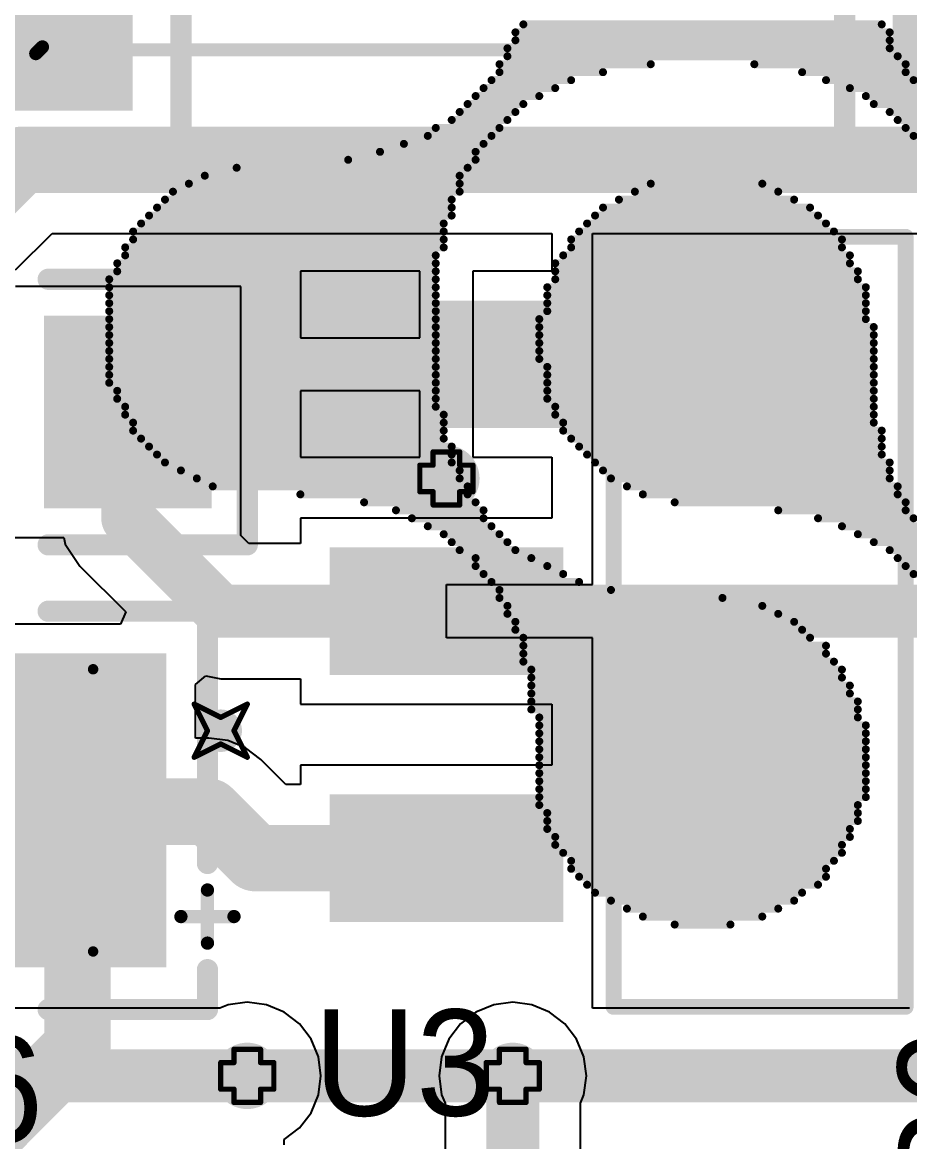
# Model space of a CAD drawing. Header units: millimetres. Extents: x 2.26 to 6.57, y 1.2 to 4.64.
# Drawn here: x 3.3486 to 3.6828, y 2.8034 to 3.2249 of the extents above; entities that cross this region are included whole.
import ezdxf

# ---------------------------------------------------------------- set-up
doc = ezdxf.new("R2010")
doc.units = ezdxf.units.MM
doc.header["$MEASUREMENT"] = 0
for name, color, linetype in [('BottomLayer', 5, 'Continuous'), ('BottomOverlay', 54, 'Continuous'), ('DrillDrawing', 1, 'Continuous'), ('Mechanical13', 56, 'Continuous'), ('MultiLayer', 9, 'Continuous'), ('TopLayer', 1, 'Continuous'), ('TopOverlay', 2, 'Continuous'), ('TopPaste', 8, 'Continuous'), ('TopSolder', 216, 'Continuous'), ('ViaHoleLayer', 16, 'Continuous')]:
    doc.layers.add(name, color=color, linetype=linetype)

# ---------------------------------------------------------------- blocks, each defined once
blk = doc.blocks.new('NUCLEO_______2___B_6')
at = {"layer": 'BottomOverlay', "const_width": 0.003}
for points in [[(0.094, 0.218), (0.073, 0.218)], [(0.106, 0.215), (0.061, 0.215)], [(0.112, 0.212), (0.055, 0.212)], [(0.124, 0.206), (0.046, 0.206)], [(0.118, 0.209), (0.049, 0.209)], [(0.127, 0.203), (0.04, 0.203)], [(0.13, 0.2), (0.037, 0.2)], [(0.133, 0.197), (0.037, 0.197)], [(0.133, 0.194), (0.034, 0.194)], [(0.136, 0.191), (0.031, 0.191)], [(0.139, 0.185), (0.028, 0.185)], [(0.139, 0.188), (0.031, 0.188)], [(0.142, 0.182), (0.028, 0.182)], [(0.142, 0.179), (0.025, 0.179)], [(0.142, 0.176), (0.025, 0.176)], [(0.145, 0.173), (0.025, 0.173)], [(0.145, 0.17), (0.022, 0.17)], [(0.145, 0.167), (0.022, 0.167)], [(0.145, 0.164), (0.022, 0.164)], [(0.145, 0.161), (0.022, 0.161)], [(0.145, 0.158), (0.022, 0.158)], [(0.145, 0.155), (0.022, 0.155)], [(0.145, 0.152), (0.022, 0.152)], [(0.145, 0.149), (0.022, 0.149)], [(0.145, 0.146), (0.022, 0.146)], [(0.145, 0.143), (0.022, 0.143)], [(0.145, 0.14), (0.025, 0.14)], [(0.148, 0.137), (0.025, 0.137)], [(0.148, 0.134), (0.025, 0.134)], [(0.148, 0.131), (0.028, 0.131)], [(0.148, 0.128), (0.028, 0.128)], [(0.148, 0.125), (0.031, 0.125)], [(0.148, 0.122), (0.031, 0.122)], [(0.151, 0.119), (0.034, 0.119)], [(0.151, 0.116), (0.037, 0.116)], [(0.151, 0.113), (0.037, 0.113)], [(0.151, 0.11), (0.043, 0.11)], [(0.154, 0.107), (0.046, 0.107)], [(0.154, 0.104), (0.049, 0.104)], [(0.157, 0.101), (0.055, 0.101)], [(0.157, 0.098), (0.061, 0.098)], [(0.16, 0.095), (0.076, 0.095)], [(0.16, 0.092), (0.118, 0.092)], [(0.163, 0.089), (0.13, 0.089)], [(0.004, 0.086), (-0.02, 0.086)], [(0.007, 0.083), (-0.014, 0.083)], [(0.166, 0.086), (0.136, 0.086)], [(0.169, 0.083), (0.142, 0.083)], [(0.01, 0.08), (-0.011, 0.08)], [(0.169, 0.08), (0.148, 0.08)], [(0.013, 0.077), (-0.008, 0.077)], [(0.175, 0.077), (0.154, 0.077)], [(0.019, 0.074), (-0.005, 0.074)], [(0.025, 0.071), (-0.002, 0.071)], [(0.178, 0.074), (0.157, 0.074)], [(0.181, 0.071), (0.16, 0.071)], [(0.031, 0.068), (0.001, 0.068)], [(0.187, 0.068), (0.163, 0.068)], [(0.04, 0.065), (0.004, 0.065)], [(0.055, 0.062), (0.007, 0.062)], [(0.193, 0.065), (0.166, 0.065)], [(0.199, 0.062), (0.166, 0.062)], [(0.094, 0.059), (0.007, 0.059)], [(0.211, 0.059), (0.169, 0.059)], [(0.106, 0.056), (0.01, 0.056)], [(0.235, 0.056), (0.172, 0.056)], [(0.112, 0.053), (0.01, 0.053)], [(0.118, 0.05), (0.013, 0.05)], [(0.268, 0.053), (0.172, 0.053)], [(0.274, 0.05), (0.175, 0.05)], [(0.121, 0.047), (0.013, 0.047)], [(0.28, 0.047), (0.175, 0.047)], [(0.124, 0.044), (0.013, 0.044)], [(0.127, 0.041), (0.016, 0.041)], [(0.286, 0.044), (0.178, 0.044)], [(0.289, 0.041), (0.178, 0.041)], [(0.13, 0.038), (0.016, 0.038)], [(0.292, 0.038), (0.178, 0.038)], [(0.133, 0.035), (0.016, 0.035)], [(0.295, 0.035), (0.181, 0.035)], [(0.136, 0.032), (0.016, 0.032)], [(0.136, 0.029), (0.019, 0.029)], [(0.298, 0.032), (0.181, 0.032)], [(0.298, 0.029), (0.181, 0.029)], [(0.139, 0.026), (0.019, 0.026)], [(0.301, 0.026), (0.181, 0.026)], [(0.139, 0.023), (0.019, 0.023)], [(0.142, 0.02), (0.019, 0.02)], [(0.301, 0.023), (0.184, 0.023)], [(0.304, 0.02), (0.184, 0.02)], [(0.142, 0.017), (0.019, 0.017)], [(0.304, 0.017), (0.184, 0.017)], [(0.142, 0.014), (0.019, 0.014)], [(0.307, 0.014), (0.184, 0.014)], [(0.142, 0.011), (0.019, 0.011)], [(0.142, 0.008), (0.019, 0.008)], [(0.307, 0.011), (0.184, 0.011)], [(0.307, 0.008), (0.184, 0.008)], [(0.145, 0.005), (0.019, 0.005)], [(0.307, 0.005), (0.184, 0.005)], [(0.145, 0.002), (0.019, 0.002)], [(0.145, -0.001), (0.019, -0.001)], [(0.307, 0.002), (0.184, 0.002)], [(0.307, -0.001), (0.184, -0.001)], [(0.145, -0.004), (0.019, -0.004)], [(0.307, -0.004), (0.184, -0.004)], [(0.145, -0.007), (0.019, -0.007)], [(0.307, -0.007), (0.184, -0.007)], [(0.145, -0.01), (0.022, -0.01)], [(0.142, -0.013), (0.022, -0.013)], [(0.307, -0.01), (0.184, -0.01)], [(0.307, -0.013), (0.184, -0.013)], [(0.142, -0.016), (0.022, -0.016)], [(0.307, -0.016), (0.184, -0.016)], [(0.142, -0.019), (0.022, -0.019)], [(0.142, -0.022), (0.022, -0.022)], [(0.307, -0.019), (0.184, -0.019)], [(0.307, -0.022), (0.184, -0.022)], [(0.139, -0.025), (0.025, -0.025)], [(0.307, -0.025), (0.184, -0.025)], [(0.139, -0.028), (0.025, -0.028)], [(0.139, -0.031), (0.028, -0.031)], [(0.304, -0.028), (0.184, -0.028)], [(0.304, -0.031), (0.184, -0.031)], [(0.136, -0.034), (0.028, -0.034)], [(0.301, -0.034), (0.184, -0.034)], [(0.133, -0.037), (0.031, -0.037)], [(0.301, -0.037), (0.181, -0.037)], [(0.133, -0.04), (0.031, -0.04)], [(0.13, -0.043), (0.034, -0.043)], [(0.298, -0.04), (0.181, -0.04)], [(0.298, -0.043), (0.181, -0.043)], [(0.127, -0.046), (0.037, -0.046)], [(0.295, -0.046), (0.181, -0.046)], [(0.124, -0.049), (0.04, -0.049)], [(0.121, -0.052), (0.043, -0.052)], [(0.292, -0.049), (0.178, -0.049)], [(0.289, -0.052), (0.178, -0.052)], [(0.115, -0.055), (0.049, -0.055)], [(0.286, -0.055), (0.178, -0.055)], [(0.109, -0.058), (0.055, -0.058)], [(0.283, -0.058), (0.175, -0.058)], [(0.103, -0.061), (0.061, -0.061)], [(0.277, -0.061), (0.175, -0.061)], [(0.271, -0.064), (0.175, -0.064)], [(0.259, -0.067), (0.172, -0.067)], [(0.217, -0.07), (0.169, -0.07)], [(0.205, -0.073), (0.169, -0.073)], [(0.196, -0.076), (0.166, -0.076)], [(0.004, -0.079), (-0.02, -0.079)], [(0.187, -0.079), (0.163, -0.079)], [(0.007, -0.082), (-0.014, -0.082)], [(0.01, -0.085), (-0.011, -0.085)], [(0.178, -0.085), (0.157, -0.085)], [(0.184, -0.082), (0.16, -0.082)], [(0.013, -0.088), (-0.008, -0.088)], [(0.175, -0.088), (0.154, -0.088)], [(0.019, -0.091), (-0.005, -0.091)], [(0.022, -0.094), (-0.002, -0.094)], [(0.169, -0.094), (0.145, -0.094)], [(0.172, -0.091), (0.151, -0.091)], [(0.028, -0.097), (0.001, -0.097)], [(0.166, -0.097), (0.139, -0.097)], [(0.037, -0.1), (0.004, -0.1)], [(0.163, -0.1), (0.133, -0.1)], [(0.046, -0.103), (0.007, -0.103)], [(0.064, -0.106), (0.007, -0.106)], [(0.16, -0.106), (0.103, -0.106)], [(0.16, -0.103), (0.121, -0.103)], [(0.157, -0.109), (0.01, -0.109)], [(0.157, -0.112), (0.013, -0.112)], [(0.154, -0.115), (0.013, -0.115)], [(0.154, -0.118), (0.013, -0.118)], [(0.151, -0.121), (0.016, -0.121)]]:
    blk.add_lwpolyline(points, dxfattribs=at)
at = {"layer": 'BottomOverlay', "const_width": 0.0015}
for points in [[(0.07225, 0.218, 1), (0.07375, 0.218, 1)], [(0.09325, 0.218, 1), (0.09475, 0.218, 1)], [(0.06025, 0.215, 1), (0.06175, 0.215, 1)], [(0.10525, 0.215, 1), (0.10675, 0.215, 1)], [(0.05425, 0.212, 1), (0.05575, 0.212, 1)], [(0.11125, 0.212, 1), (0.11275, 0.212, 1)], [(0.04525, 0.206, 1), (0.04675, 0.206, 1)], [(0.04825, 0.209, 1), (0.04975, 0.209, 1)], [(0.11725, 0.209, 1), (0.11875, 0.209, 1)], [(0.12325, 0.206, 1), (0.12475, 0.206, 1)], [(0.03925, 0.203, 1), (0.04075, 0.203, 1)], [(0.12625, 0.203, 1), (0.12775, 0.203, 1)], [(0.03625, 0.2, 1), (0.03775, 0.2, 1)], [(0.03625, 0.197, 1), (0.03775, 0.197, 1)], [(0.12925, 0.2, 1), (0.13075, 0.2, 1)], [(0.13225, 0.197, 1), (0.13375, 0.197, 1)], [(0.03325, 0.194, 1), (0.03475, 0.194, 1)], [(0.13225, 0.194, 1), (0.13375, 0.194, 1)], [(0.03025, 0.191, 1), (0.03175, 0.191, 1)], [(0.13525, 0.191, 1), (0.13675, 0.191, 1)], [(0.02725, 0.185, 1), (0.02875, 0.185, 1)], [(0.03025, 0.188, 1), (0.03175, 0.188, 1)], [(0.13825, 0.188, 1), (0.13975, 0.188, 1)], [(0.13825, 0.185, 1), (0.13975, 0.185, 1)], [(0.02725, 0.182, 1), (0.02875, 0.182, 1)], [(0.14125, 0.182, 1), (0.14275, 0.182, 1)], [(0.02425, 0.179, 1), (0.02575, 0.179, 1)], [(0.02425, 0.176, 1), (0.02575, 0.176, 1)], [(0.14125, 0.179, 1), (0.14275, 0.179, 1)], [(0.14125, 0.176, 1), (0.14275, 0.176, 1)], [(0.02425, 0.173, 1), (0.02575, 0.173, 1)], [(0.14425, 0.173, 1), (0.14575, 0.173, 1)], [(0.02125, 0.17, 1), (0.02275, 0.17, 1)], [(0.14425, 0.17, 1), (0.14575, 0.17, 1)], [(0.02125, 0.167, 1), (0.02275, 0.167, 1)], [(0.02125, 0.164, 1), (0.02275, 0.164, 1)], [(0.14425, 0.167, 1), (0.14575, 0.167, 1)], [(0.14425, 0.164, 1), (0.14575, 0.164, 1)], [(0.02125, 0.161, 1), (0.02275, 0.161, 1)], [(0.14425, 0.161, 1), (0.14575, 0.161, 1)], [(0.02125, 0.158, 1), (0.02275, 0.158, 1)], [(0.02125, 0.155, 1), (0.02275, 0.155, 1)], [(0.14425, 0.158, 1), (0.14575, 0.158, 1)], [(0.14425, 0.155, 1), (0.14575, 0.155, 1)], [(0.02125, 0.152, 1), (0.02275, 0.152, 1)], [(0.14425, 0.152, 1), (0.14575, 0.152, 1)], [(0.02125, 0.149, 1), (0.02275, 0.149, 1)], [(0.14425, 0.149, 1), (0.14575, 0.149, 1)], [(0.02125, 0.146, 1), (0.02275, 0.146, 1)], [(0.02125, 0.143, 1), (0.02275, 0.143, 1)], [(0.14425, 0.146, 1), (0.14575, 0.146, 1)], [(0.14425, 0.143, 1), (0.14575, 0.143, 1)], [(0.02425, 0.14, 1), (0.02575, 0.14, 1)], [(0.14425, 0.14, 1), (0.14575, 0.14, 1)], [(0.02425, 0.137, 1), (0.02575, 0.137, 1)], [(0.02425, 0.134, 1), (0.02575, 0.134, 1)], [(0.14725, 0.137, 1), (0.14875, 0.137, 1)], [(0.14725, 0.134, 1), (0.14875, 0.134, 1)], [(0.02725, 0.131, 1), (0.02875, 0.131, 1)], [(0.14725, 0.131, 1), (0.14875, 0.131, 1)], [(0.02725, 0.128, 1), (0.02875, 0.128, 1)], [(0.03025, 0.125, 1), (0.03175, 0.125, 1)], [(0.14725, 0.128, 1), (0.14875, 0.128, 1)], [(0.14725, 0.125, 1), (0.14875, 0.125, 1)], [(0.03025, 0.122, 1), (0.03175, 0.122, 1)], [(0.14725, 0.122, 1), (0.14875, 0.122, 1)], [(0.03325, 0.119, 1), (0.03475, 0.119, 1)], [(0.15025, 0.119, 1), (0.15175, 0.119, 1)], [(0.03625, 0.116, 1), (0.03775, 0.116, 1)], [(0.03625, 0.113, 1), (0.03775, 0.113, 1)], [(0.15025, 0.116, 1), (0.15175, 0.116, 1)], [(0.15025, 0.113, 1), (0.15175, 0.113, 1)], [(0.04225, 0.11, 1), (0.04375, 0.11, 1)], [(0.15025, 0.11, 1), (0.15175, 0.11, 1)], [(0.04525, 0.107, 1), (0.04675, 0.107, 1)], [(0.04825, 0.104, 1), (0.04975, 0.104, 1)], [(0.15325, 0.107, 1), (0.15475, 0.107, 1)], [(0.15325, 0.104, 1), (0.15475, 0.104, 1)], [(0.05425, 0.101, 1), (0.05575, 0.101, 1)], [(0.15625, 0.101, 1), (0.15775, 0.101, 1)], [(0.06025, 0.098, 1), (0.06175, 0.098, 1)], [(0.15625, 0.098, 1), (0.15775, 0.098, 1)], [(0.07525, 0.095, 1), (0.07675, 0.095, 1)], [(0.11725, 0.092, 1), (0.11875, 0.092, 1)], [(0.15925, 0.095, 1), (0.16075, 0.095, 1)], [(0.15925, 0.092, 1), (0.16075, 0.092, 1)], [(0.12925, 0.089, 1), (0.13075, 0.089, 1)], [(0.16225, 0.089, 1), (0.16375, 0.089, 1)], [(0.00325, 0.086, 1), (0.00475, 0.086, 1)], [(0.00625, 0.083, 1), (0.00775, 0.083, 1)], [(0.13525, 0.086, 1), (0.13675, 0.086, 1)], [(0.14125, 0.083, 1), (0.14275, 0.083, 1)], [(0.16525, 0.086, 1), (0.16675, 0.086, 1)], [(0.16825, 0.083, 1), (0.16975, 0.083, 1)], [(0.00925, 0.08, 1), (0.01075, 0.08, 1)], [(0.14725, 0.08, 1), (0.14875, 0.08, 1)], [(0.16825, 0.08, 1), (0.16975, 0.08, 1)], [(0.01225, 0.077, 1), (0.01375, 0.077, 1)], [(0.15325, 0.077, 1), (0.15475, 0.077, 1)], [(0.17425, 0.077, 1), (0.17575, 0.077, 1)], [(0.01825, 0.074, 1), (0.01975, 0.074, 1)], [(0.02425, 0.071, 1), (0.02575, 0.071, 1)], [(0.15625, 0.074, 1), (0.15775, 0.074, 1)], [(0.15925, 0.071, 1), (0.16075, 0.071, 1)], [(0.17725, 0.074, 1), (0.17875, 0.074, 1)], [(0.18025, 0.071, 1), (0.18175, 0.071, 1)], [(0.03025, 0.068, 1), (0.03175, 0.068, 1)], [(0.16225, 0.068, 1), (0.16375, 0.068, 1)], [(0.18625, 0.068, 1), (0.18775, 0.068, 1)], [(0.00325, 0.065, 1), (0.00475, 0.065, 1)], [(0.00625, 0.062, 1), (0.00775, 0.062, 1)], [(0.03925, 0.065, 1), (0.04075, 0.065, 1)], [(0.05425, 0.062, 1), (0.05575, 0.062, 1)], [(0.16525, 0.065, 1), (0.16675, 0.065, 1)], [(0.16525, 0.062, 1), (0.16675, 0.062, 1)], [(0.19225, 0.065, 1), (0.19375, 0.065, 1)], [(0.19825, 0.062, 1), (0.19975, 0.062, 1)], [(0.00625, 0.059, 1), (0.00775, 0.059, 1)], [(0.09325, 0.059, 1), (0.09475, 0.059, 1)], [(0.16825, 0.059, 1), (0.16975, 0.059, 1)], [(0.21025, 0.059, 1), (0.21175, 0.059, 1)], [(0.00925, 0.056, 1), (0.01075, 0.056, 1)], [(0.10525, 0.056, 1), (0.10675, 0.056, 1)], [(0.17125, 0.056, 1), (0.17275, 0.056, 1)], [(0.23425, 0.056, 1), (0.23575, 0.056, 1)], [(0.00925, 0.053, 1), (0.01075, 0.053, 1)], [(0.01225, 0.05, 1), (0.01375, 0.05, 1)], [(0.11125, 0.053, 1), (0.11275, 0.053, 1)], [(0.11725, 0.05, 1), (0.11875, 0.05, 1)], [(0.17125, 0.053, 1), (0.17275, 0.053, 1)], [(0.17425, 0.05, 1), (0.17575, 0.05, 1)], [(0.26725, 0.053, 1), (0.26875, 0.053, 1)], [(0.27325, 0.05, 1), (0.27475, 0.05, 1)], [(0.01225, 0.047, 1), (0.01375, 0.047, 1)], [(0.12025, 0.047, 1), (0.12175, 0.047, 1)], [(0.17425, 0.047, 1), (0.17575, 0.047, 1)], [(0.27925, 0.047, 1), (0.28075, 0.047, 1)], [(0.01225, 0.044, 1), (0.01375, 0.044, 1)], [(0.01525, 0.041, 1), (0.01675, 0.041, 1)], [(0.12325, 0.044, 1), (0.12475, 0.044, 1)], [(0.12625, 0.041, 1), (0.12775, 0.041, 1)], [(0.17725, 0.044, 1), (0.17875, 0.044, 1)], [(0.17725, 0.041, 1), (0.17875, 0.041, 1)], [(0.28525, 0.044, 1), (0.28675, 0.044, 1)], [(0.28825, 0.041, 1), (0.28975, 0.041, 1)], [(0.01525, 0.038, 1), (0.01675, 0.038, 1)], [(0.12925, 0.038, 1), (0.13075, 0.038, 1)], [(0.17725, 0.038, 1), (0.17875, 0.038, 1)], [(0.29125, 0.038, 1), (0.29275, 0.038, 1)], [(0.01525, 0.035, 1), (0.01675, 0.035, 1)], [(0.13225, 0.035, 1), (0.13375, 0.035, 1)], [(0.18025, 0.035, 1), (0.18175, 0.035, 1)], [(0.29425, 0.035, 1), (0.29575, 0.035, 1)], [(0.01525, 0.032, 1), (0.01675, 0.032, 1)], [(0.01825, 0.029, 1), (0.01975, 0.029, 1)], [(0.13525, 0.032, 1), (0.13675, 0.032, 1)], [(0.13525, 0.029, 1), (0.13675, 0.029, 1)], [(0.18025, 0.032, 1), (0.18175, 0.032, 1)], [(0.18025, 0.029, 1), (0.18175, 0.029, 1)], [(0.29725, 0.032, 1), (0.29875, 0.032, 1)], [(0.29725, 0.029, 1), (0.29875, 0.029, 1)], [(0.01825, 0.026, 1), (0.01975, 0.026, 1)], [(0.13825, 0.026, 1), (0.13975, 0.026, 1)], [(0.18025, 0.026, 1), (0.18175, 0.026, 1)], [(0.30025, 0.026, 1), (0.30175, 0.026, 1)], [(0.01825, 0.023, 1), (0.01975, 0.023, 1)], [(0.01825, 0.02, 1), (0.01975, 0.02, 1)], [(0.13825, 0.023, 1), (0.13975, 0.023, 1)], [(0.14125, 0.02, 1), (0.14275, 0.02, 1)], [(0.18325, 0.023, 1), (0.18475, 0.023, 1)], [(0.18325, 0.02, 1), (0.18475, 0.02, 1)], [(0.30025, 0.023, 1), (0.30175, 0.023, 1)], [(0.30325, 0.02, 1), (0.30475, 0.02, 1)], [(0.01825, 0.017, 1), (0.01975, 0.017, 1)], [(0.14125, 0.017, 1), (0.14275, 0.017, 1)], [(0.18325, 0.017, 1), (0.18475, 0.017, 1)], [(0.30325, 0.017, 1), (0.30475, 0.017, 1)], [(0.01825, 0.014, 1), (0.01975, 0.014, 1)], [(0.14125, 0.014, 1), (0.14275, 0.014, 1)], [(0.18325, 0.014, 1), (0.18475, 0.014, 1)], [(0.30625, 0.014, 1), (0.30775, 0.014, 1)], [(0.01825, 0.011, 1), (0.01975, 0.011, 1)], [(0.01825, 0.008, 1), (0.01975, 0.008, 1)], [(0.14125, 0.011, 1), (0.14275, 0.011, 1)], [(0.14125, 0.008, 1), (0.14275, 0.008, 1)], [(0.18325, 0.011, 1), (0.18475, 0.011, 1)], [(0.18325, 0.008, 1), (0.18475, 0.008, 1)], [(0.30625, 0.011, 1), (0.30775, 0.011, 1)], [(0.30625, 0.008, 1), (0.30775, 0.008, 1)], [(0.01825, 0.005, 1), (0.01975, 0.005, 1)], [(0.14425, 0.005, 1), (0.14575, 0.005, 1)], [(0.18325, 0.005, 1), (0.18475, 0.005, 1)], [(0.30625, 0.005, 1), (0.30775, 0.005, 1)], [(0.01825, 0.002, 1), (0.01975, 0.002, 1)], [(0.01825, -0.001, 1), (0.01975, -0.001, 1)], [(0.14425, 0.002, 1), (0.14575, 0.002, 1)], [(0.14425, -0.001, 1), (0.14575, -0.001, 1)], [(0.18325, 0.002, 1), (0.18475, 0.002, 1)], [(0.18325, -0.001, 1), (0.18475, -0.001, 1)], [(0.30625, 0.002, 1), (0.30775, 0.002, 1)], [(0.30625, -0.001, 1), (0.30775, -0.001, 1)], [(0.01825, -0.004, 1), (0.01975, -0.004, 1)], [(0.14425, -0.004, 1), (0.14575, -0.004, 1)], [(0.18325, -0.004, 1), (0.18475, -0.004, 1)], [(0.30625, -0.004, 1), (0.30775, -0.004, 1)], [(0.01825, -0.007, 1), (0.01975, -0.007, 1)], [(0.14425, -0.007, 1), (0.14575, -0.007, 1)], [(0.18325, -0.007, 1), (0.18475, -0.007, 1)], [(0.30625, -0.007, 1), (0.30775, -0.007, 1)], [(0.02125, -0.01, 1), (0.02275, -0.01, 1)], [(0.02125, -0.013, 1), (0.02275, -0.013, 1)], [(0.14125, -0.013, 1), (0.14275, -0.013, 1)], [(0.14425, -0.01, 1), (0.14575, -0.01, 1)], [(0.18325, -0.01, 1), (0.18475, -0.01, 1)], [(0.18325, -0.013, 1), (0.18475, -0.013, 1)], [(0.30625, -0.01, 1), (0.30775, -0.01, 1)], [(0.30625, -0.013, 1), (0.30775, -0.013, 1)], [(0.02125, -0.016, 1), (0.02275, -0.016, 1)], [(0.14125, -0.016, 1), (0.14275, -0.016, 1)], [(0.18325, -0.016, 1), (0.18475, -0.016, 1)], [(0.30625, -0.016, 1), (0.30775, -0.016, 1)], [(0.02125, -0.019, 1), (0.02275, -0.019, 1)], [(0.02125, -0.022, 1), (0.02275, -0.022, 1)], [(0.14125, -0.019, 1), (0.14275, -0.019, 1)], [(0.14125, -0.022, 1), (0.14275, -0.022, 1)], [(0.18325, -0.019, 1), (0.18475, -0.019, 1)], [(0.18325, -0.022, 1), (0.18475, -0.022, 1)], [(0.30625, -0.019, 1), (0.30775, -0.019, 1)], [(0.30625, -0.022, 1), (0.30775, -0.022, 1)], [(0.02425, -0.025, 1), (0.02575, -0.025, 1)], [(0.13825, -0.025, 1), (0.13975, -0.025, 1)], [(0.18325, -0.025, 1), (0.18475, -0.025, 1)], [(0.30625, -0.025, 1), (0.30775, -0.025, 1)], [(0.02425, -0.028, 1), (0.02575, -0.028, 1)], [(0.02725, -0.031, 1), (0.02875, -0.031, 1)], [(0.13825, -0.028, 1), (0.13975, -0.028, 1)], [(0.13825, -0.031, 1), (0.13975, -0.031, 1)], [(0.18325, -0.028, 1), (0.18475, -0.028, 1)], [(0.18325, -0.031, 1), (0.18475, -0.031, 1)], [(0.30325, -0.028, 1), (0.30475, -0.028, 1)], [(0.30325, -0.031, 1), (0.30475, -0.031, 1)], [(0.02725, -0.034, 1), (0.02875, -0.034, 1)], [(0.13525, -0.034, 1), (0.13675, -0.034, 1)], [(0.18325, -0.034, 1), (0.18475, -0.034, 1)], [(0.30025, -0.034, 1), (0.30175, -0.034, 1)], [(0.03025, -0.037, 1), (0.03175, -0.037, 1)], [(0.13225, -0.037, 1), (0.13375, -0.037, 1)], [(0.18025, -0.037, 1), (0.18175, -0.037, 1)], [(0.30025, -0.037, 1), (0.30175, -0.037, 1)], [(0.03025, -0.04, 1), (0.03175, -0.04, 1)], [(0.03325, -0.043, 1), (0.03475, -0.043, 1)], [(0.12925, -0.043, 1), (0.13075, -0.043, 1)], [(0.13225, -0.04, 1), (0.13375, -0.04, 1)], [(0.18025, -0.04, 1), (0.18175, -0.04, 1)], [(0.18025, -0.043, 1), (0.18175, -0.043, 1)], [(0.29725, -0.04, 1), (0.29875, -0.04, 1)], [(0.29725, -0.043, 1), (0.29875, -0.043, 1)], [(0.03625, -0.046, 1), (0.03775, -0.046, 1)], [(0.12625, -0.046, 1), (0.12775, -0.046, 1)], [(0.18025, -0.046, 1), (0.18175, -0.046, 1)], [(0.29425, -0.046, 1), (0.29575, -0.046, 1)], [(0.03925, -0.049, 1), (0.04075, -0.049, 1)], [(0.04225, -0.052, 1), (0.04375, -0.052, 1)], [(0.12025, -0.052, 1), (0.12175, -0.052, 1)], [(0.12325, -0.049, 1), (0.12475, -0.049, 1)], [(0.17725, -0.049, 1), (0.17875, -0.049, 1)], [(0.17725, -0.052, 1), (0.17875, -0.052, 1)], [(0.28825, -0.052, 1), (0.28975, -0.052, 1)], [(0.29125, -0.049, 1), (0.29275, -0.049, 1)], [(0.04825, -0.055, 1), (0.04975, -0.055, 1)], [(0.11425, -0.055, 1), (0.11575, -0.055, 1)], [(0.17725, -0.055, 1), (0.17875, -0.055, 1)], [(0.28525, -0.055, 1), (0.28675, -0.055, 1)], [(0.05425, -0.058, 1), (0.05575, -0.058, 1)], [(0.10825, -0.058, 1), (0.10975, -0.058, 1)], [(0.17425, -0.058, 1), (0.17575, -0.058, 1)], [(0.28225, -0.058, 1), (0.28375, -0.058, 1)], [(0.06025, -0.061, 1), (0.06175, -0.061, 1)], [(0.10225, -0.061, 1), (0.10375, -0.061, 1)], [(0.17425, -0.061, 1), (0.17575, -0.061, 1)], [(0.17425, -0.064, 1), (0.17575, -0.064, 1)], [(0.27025, -0.064, 1), (0.27175, -0.064, 1)], [(0.27625, -0.061, 1), (0.27775, -0.061, 1)], [(0.17125, -0.067, 1), (0.17275, -0.067, 1)], [(0.25825, -0.067, 1), (0.25975, -0.067, 1)], [(0.16825, -0.07, 1), (0.16975, -0.07, 1)], [(0.16825, -0.073, 1), (0.16975, -0.073, 1)], [(0.20425, -0.073, 1), (0.20575, -0.073, 1)], [(0.21625, -0.07, 1), (0.21775, -0.07, 1)], [(0.16525, -0.076, 1), (0.16675, -0.076, 1)], [(0.19525, -0.076, 1), (0.19675, -0.076, 1)], [(0.00325, -0.079, 1), (0.00475, -0.079, 1)], [(0.16225, -0.079, 1), (0.16375, -0.079, 1)], [(0.18625, -0.079, 1), (0.18775, -0.079, 1)], [(0.00625, -0.082, 1), (0.00775, -0.082, 1)], [(0.00925, -0.085, 1), (0.01075, -0.085, 1)], [(0.15625, -0.085, 1), (0.15775, -0.085, 1)], [(0.15925, -0.082, 1), (0.16075, -0.082, 1)], [(0.17725, -0.085, 1), (0.17875, -0.085, 1)], [(0.18325, -0.082, 1), (0.18475, -0.082, 1)], [(0.01225, -0.088, 1), (0.01375, -0.088, 1)], [(0.15325, -0.088, 1), (0.15475, -0.088, 1)], [(0.17425, -0.088, 1), (0.17575, -0.088, 1)], [(0.01825, -0.091, 1), (0.01975, -0.091, 1)], [(0.02125, -0.094, 1), (0.02275, -0.094, 1)], [(0.14425, -0.094, 1), (0.14575, -0.094, 1)], [(0.15025, -0.091, 1), (0.15175, -0.091, 1)], [(0.16825, -0.094, 1), (0.16975, -0.094, 1)], [(0.17125, -0.091, 1), (0.17275, -0.091, 1)], [(0.02725, -0.097, 1), (0.02875, -0.097, 1)], [(0.13825, -0.097, 1), (0.13975, -0.097, 1)], [(0.16525, -0.097, 1), (0.16675, -0.097, 1)], [(0.00325, -0.1, 1), (0.00475, -0.1, 1)], [(0.03625, -0.1, 1), (0.03775, -0.1, 1)], [(0.13225, -0.1, 1), (0.13375, -0.1, 1)], [(0.16225, -0.1, 1), (0.16375, -0.1, 1)], [(0.00625, -0.103, 1), (0.00775, -0.103, 1)], [(0.00625, -0.106, 1), (0.00775, -0.106, 1)], [(0.04525, -0.103, 1), (0.04675, -0.103, 1)], [(0.06325, -0.106, 1), (0.06475, -0.106, 1)], [(0.10225, -0.106, 1), (0.10375, -0.106, 1)], [(0.12025, -0.103, 1), (0.12175, -0.103, 1)], [(0.15925, -0.103, 1), (0.16075, -0.103, 1)], [(0.15925, -0.106, 1), (0.16075, -0.106, 1)], [(0.00925, -0.109, 1), (0.01075, -0.109, 1)], [(0.15625, -0.109, 1), (0.15775, -0.109, 1)], [(0.01225, -0.112, 1), (0.01375, -0.112, 1)], [(0.01225, -0.115, 1), (0.01375, -0.115, 1)], [(0.15325, -0.115, 1), (0.15475, -0.115, 1)], [(0.15625, -0.112, 1), (0.15775, -0.112, 1)], [(0.01225, -0.118, 1), (0.01375, -0.118, 1)], [(0.15325, -0.118, 1), (0.15475, -0.118, 1)], [(0.01525, -0.121, 1), (0.01675, -0.121, 1)], [(0.15025, -0.121, 1), (0.15175, -0.121, 1)]]:
    blk.add_lwpolyline(points, format="xyb", close=True, dxfattribs=at)
blk = doc.blocks.new('TAN_B_83')
at = {"layer": 'Mechanical13', "const_width": 0.00394}
for points in [[(-0.05315, 0.06693), (0.05315, 0.06693)], [(-0.05315, -0.06693), (0.05315, -0.06693)]]:
    blk.add_lwpolyline(points, dxfattribs=at)
at = {"layer": 'Mechanical13', "const_width": 0.00197}
for points in [[(-0.05413, 0.06693, 1), (-0.05217, 0.06693, 1)], [(0.05217, 0.06693, 1), (0.05413, 0.06693, 1)], [(-0.05413, -0.06693, 1), (-0.05217, -0.06693, 1)], [(0.05217, -0.06693, 1), (0.05413, -0.06693, 1)]]:
    blk.add_lwpolyline(points, format="xyb", close=True, dxfattribs=at)
at = {"layer": 'TopLayer'}
for points in [[(0.05512, 0.09055), (-0.05512, 0.09055), (0.05512, 0.0315), (-0.05512, 0.0315)], [(0.05512, -0.0315), (-0.05512, -0.0315), (0.05512, -0.09055), (-0.05512, -0.09055)]]:
    blk.add_solid(points, dxfattribs=at)
at = {"layer": 'TopOverlay'}
for points, const_width in [([(-0.075, 0.11), (0.075, 0.11)], 0.008), ([(-0.075, 0.11), (-0.075, 0.05)], 0.008), ([(0.075, 0.11), (0.075, 0.05)], 0.008), ([(-0.075, -0.05), (-0.075, -0.11)], 0.008), ([(0.075, -0.05), (0.075, -0.11)], 0.008), ([(-0.04, -0.1), (-0.04, -0.12)], 0.005), ([(-0.075, -0.11), (-0.06, -0.11)], 0.008), ([(-0.05, -0.11), (-0.03, -0.11)], 0.005), ([(-0.02, -0.11), (0.075, -0.11)], 0.008)]:
    blk.add_lwpolyline(points, dxfattribs=dict(at, const_width=const_width))
for points, const_width in [([(-0.077, 0.11, 1), (-0.073, 0.11, 1)], 0.004), ([(-0.077, 0.11, 1), (-0.073, 0.11, 1)], 0.004), ([(0.073, 0.11, 1), (0.077, 0.11, 1)], 0.004), ([(0.073, 0.11, 1), (0.077, 0.11, 1)], 0.004), ([(-0.077, 0.05, 1), (-0.073, 0.05, 1)], 0.004), ([(0.073, 0.05, 1), (0.077, 0.05, 1)], 0.004), ([(-0.077, -0.05, 1), (-0.073, -0.05, 1)], 0.004), ([(0.073, -0.05, 1), (0.077, -0.05, 1)], 0.004), ([(-0.04125, -0.1, 1), (-0.03875, -0.1, 1)], 0.0025), ([(-0.077, -0.11, 1), (-0.073, -0.11, 1)], 0.004), ([(-0.077, -0.11, 1), (-0.073, -0.11, 1)], 0.004), ([(-0.062, -0.11, 1), (-0.058, -0.11, 1)], 0.004), ([(-0.05125, -0.11, 1), (-0.04875, -0.11, 1)], 0.0025), ([(-0.03125, -0.11, 1), (-0.02875, -0.11, 1)], 0.0025), ([(-0.022, -0.11, 1), (-0.018, -0.11, 1)], 0.004), ([(0.073, -0.11, 1), (0.077, -0.11, 1)], 0.004), ([(0.073, -0.11, 1), (0.077, -0.11, 1)], 0.004), ([(-0.04125, -0.12, 1), (-0.03875, -0.12, 1)], 0.0025)]:
    blk.add_lwpolyline(points, format="xyb", close=True, dxfattribs=dict(at, const_width=const_width))
at = {"layer": 'TopPaste'}
for points in [[(0.05512, 0.09055), (-0.05512, 0.09055), (0.05512, 0.0315), (-0.05512, 0.0315)], [(0.05512, -0.0315), (-0.05512, -0.0315), (0.05512, -0.09055), (-0.05512, -0.09055)]]:
    blk.add_solid(points, dxfattribs=at)
at = {"layer": 'TopSolder'}
for points in [[(0.05912, 0.09455), (-0.05912, 0.09455), (0.05912, 0.0275), (-0.05912, 0.0275)], [(0.05912, -0.0275), (-0.05912, -0.0275), (0.05912, -0.09455), (-0.05912, -0.09455)]]:
    blk.add_solid(points, dxfattribs=at)
blk = doc.blocks.new('PB10_117')
at = {"layer": 'TopLayer'}
for points in [[(-0.14717, 0.0675), (-0.14717, 0.1075), (-0.20717, 0.0675), (-0.20717, 0.1075)], [(0.20717, 0.0675), (0.20717, 0.1075), (0.14717, 0.0675), (0.14717, 0.1075)]]:
    blk.add_solid(points, dxfattribs=at)
at = {"layer": 'TopOverlay', "const_width": 0.008}
for points in [[(0.125, 0.125), (-0.125, 0.125)], [(-0.125, 0.125), (-0.125, -0.125)], [(0.125, 0.125), (0.125, -0.125)]]:
    blk.add_lwpolyline(points, dxfattribs=at)
at = {"layer": 'TopOverlay', "const_width": 0.004}
for points in [[(-0.127, 0.125, 1), (-0.123, 0.125, 1)], [(-0.127, 0.125, 1), (-0.123, 0.125, 1)], [(0.123, 0.125, 1), (0.127, 0.125, 1)], [(0.123, 0.125, 1), (0.127, 0.125, 1)]]:
    blk.add_lwpolyline(points, format="xyb", close=True, dxfattribs=at)
at = {"layer": 'TopPaste'}
for points in [[(-0.14717, 0.0675), (-0.14717, 0.1075), (-0.20717, 0.0675), (-0.20717, 0.1075)], [(0.20717, 0.0675), (0.20717, 0.1075), (0.14717, 0.0675), (0.14717, 0.1075)]]:
    blk.add_solid(points, dxfattribs=at)
at = {"layer": 'TopSolder'}
for points in [[(-0.14317, 0.0635), (-0.14317, 0.1115), (-0.21117, 0.0635), (-0.21117, 0.1115)], [(0.21117, 0.0635), (0.21117, 0.1115), (0.14317, 0.0635), (0.14317, 0.1115)]]:
    blk.add_solid(points, dxfattribs=at)
blk = doc.blocks.new('SOT_223_147')
at = {"layer": 'TopLayer'}
for points in [[(0.165, 0.113), (0.085, 0.113), (0.165, 0.073), (0.085, 0.073)], [(0.165, 0.02), (0.085, 0.02), (0.165, -0.02), (0.085, -0.02)], [(0.165, -0.073), (0.085, -0.073), (0.165, -0.113), (0.085, -0.113)]]:
    blk.add_solid(points, dxfattribs=at)
at = {"layer": 'TopOverlay', "const_width": 0.006}
for points in [[(0.062, 0.149), (-0.048, 0.149)], [(-0.048, 0.149), (-0.048, -0.141)], [(0.062, 0.149), (0.062, -0.141)], [(0.062, -0.141), (-0.048, -0.141)]]:
    blk.add_lwpolyline(points, dxfattribs=at)
at = {"layer": 'TopOverlay', "const_width": 0.003}
for points in [[(-0.0495, 0.149, 1), (-0.0465, 0.149, 1)], [(-0.0495, 0.149, 1), (-0.0465, 0.149, 1)], [(0.0605, 0.149, 1), (0.0635, 0.149, 1)], [(0.0605, 0.149, 1), (0.0635, 0.149, 1)], [(-0.0495, -0.141, 1), (-0.0465, -0.141, 1)], [(-0.0495, -0.141, 1), (-0.0465, -0.141, 1)], [(0.0605, -0.141, 1), (0.0635, -0.141, 1)], [(0.0605, -0.141, 1), (0.0635, -0.141, 1)]]:
    blk.add_lwpolyline(points, format="xyb", close=True, dxfattribs=at)
at = {"layer": 'TopPaste'}
for points in [[(0.165, 0.113), (0.085, 0.113), (0.165, 0.073), (0.085, 0.073)], [(0.165, 0.02), (0.085, 0.02), (0.165, -0.02), (0.085, -0.02)], [(0.165, -0.073), (0.085, -0.073), (0.165, -0.113), (0.085, -0.113)]]:
    blk.add_solid(points, dxfattribs=at)
at = {"layer": 'TopSolder'}
for points in [[(0.169, 0.117), (0.081, 0.117), (0.169, 0.069), (0.081, 0.069)], [(0.169, 0.024), (0.081, 0.024), (0.169, -0.024), (0.081, -0.024)], [(0.169, -0.069), (0.081, -0.069), (0.169, -0.117), (0.081, -0.117)]]:
    blk.add_solid(points, dxfattribs=at)
blk = doc.blocks.new('SMA_175')
at = {"layer": 'TopLayer'}
for points in [[(-0.05244, -0.03228), (-0.05244, 0.03228), (-0.10756, -0.03228), (-0.10756, 0.03228)], [(0.10756, -0.03228), (0.10756, 0.03228), (0.05244, -0.03228), (0.05244, 0.03228)]]:
    blk.add_solid(points, dxfattribs=at)
at = {"layer": 'TopOverlay', "const_width": 0.008}
for points in [[(-0.05, 0.05), (-0.125, 0.05)], [(-0.125, 0.05), (-0.125, -0.05)], [(0.125, 0.05), (0.05, 0.05)], [(0.125, 0.05), (0.125, -0.05)], [(-0.015, 0.025), (-0.015, -0.025)], [(0.01, 0), (-0.015, 0.025)], [(0.01, 0.025), (0.01, -0.025)], [(0.025, 0), (-0.025, 0)], [(0.01, 0), (-0.015, -0.025)], [(-0.05, -0.05), (-0.125, -0.05)], [(0.125, -0.05), (0.05, -0.05)]]:
    blk.add_lwpolyline(points, dxfattribs=at)
at = {"layer": 'TopOverlay', "const_width": 0.004}
for points in [[(-0.127, 0.05, 1), (-0.123, 0.05, 1)], [(-0.127, 0.05, 1), (-0.123, 0.05, 1)], [(-0.052, 0.05, 1), (-0.048, 0.05, 1)], [(0.048, 0.05, 1), (0.052, 0.05, 1)], [(0.123, 0.05, 1), (0.127, 0.05, 1)], [(0.123, 0.05, 1), (0.127, 0.05, 1)], [(-0.017, 0.025, 1), (-0.013, 0.025, 1)], [(-0.017, 0.025, 1), (-0.013, 0.025, 1)], [(0.008, 0.025, 1), (0.012, 0.025, 1)], [(-0.027, 0, 1), (-0.023, 0, 1)], [(0.008, 0, 1), (0.012, 0, 1)], [(0.008, 0, 1), (0.012, 0, 1)], [(0.023, 0, 1), (0.027, 0, 1)], [(-0.017, -0.025, 1), (-0.013, -0.025, 1)], [(-0.017, -0.025, 1), (-0.013, -0.025, 1)], [(0.008, -0.025, 1), (0.012, -0.025, 1)], [(-0.127, -0.05, 1), (-0.123, -0.05, 1)], [(-0.127, -0.05, 1), (-0.123, -0.05, 1)], [(-0.052, -0.05, 1), (-0.048, -0.05, 1)], [(0.048, -0.05, 1), (0.052, -0.05, 1)], [(0.123, -0.05, 1), (0.127, -0.05, 1)], [(0.123, -0.05, 1), (0.127, -0.05, 1)]]:
    blk.add_lwpolyline(points, format="xyb", close=True, dxfattribs=at)
at = {"layer": 'TopPaste'}
for points in [[(-0.05244, -0.03228), (-0.05244, 0.03228), (-0.10756, -0.03228), (-0.10756, 0.03228)], [(0.10756, -0.03228), (0.10756, 0.03228), (0.05244, -0.03228), (0.05244, 0.03228)]]:
    blk.add_solid(points, dxfattribs=at)
at = {"layer": 'TopSolder'}
for points in [[(-0.04844, -0.03628), (-0.04844, 0.03628), (-0.11156, -0.03628), (-0.11156, 0.03628)], [(0.11156, -0.03628), (0.11156, 0.03628), (0.04844, -0.03628), (0.04844, 0.03628)]]:
    blk.add_solid(points, dxfattribs=at)

msp = doc.modelspace()

# ---------------------------------------------------------------- linework, layer by layer
at = {"layer": 'BottomLayer'}
for p, q in [((3.42294, 2.85364), (3.31883, 2.85364)), ((3.42609, 2.85494), (3.42294, 2.85364)), ((3.43327, 2.85589), (3.42609, 2.85494)), ((3.44045, 2.85494), (3.43327, 2.85589)), ((3.44714, 2.85217), (3.44045, 2.85494)), ((3.52609, 2.85494), (3.5194, 2.85217)), ((3.53327, 2.85589), (3.52609, 2.85494)), ((3.54045, 2.85494), (3.53327, 2.85589)), ((3.54714, 2.85217), (3.54045, 2.85494)), ((3.45288, 2.84776), (3.44714, 2.85217)), ((3.5194, 2.85217), (3.51365, 2.84776)), ((3.55288, 2.84776), (3.54714, 2.85217)), ((3.45729, 2.84202), (3.45288, 2.84776)), ((3.51365, 2.84776), (3.50925, 2.84202)), ((3.55729, 2.84202), (3.55288, 2.84776)), ((3.46006, 2.83533), (3.45729, 2.84202)), ((3.50925, 2.84202), (3.50648, 2.83533)), ((3.56006, 2.83533), (3.55729, 2.84202)), ((3.46101, 2.82815), (3.46006, 2.83533)), ((3.50648, 2.83533), (3.50553, 2.82815)), ((3.56101, 2.82815), (3.56006, 2.83533)), ((3.46006, 2.82097), (3.46101, 2.82815)), ((3.50553, 2.82815), (3.50648, 2.82097)), ((3.56006, 2.82097), (3.56101, 2.82815)), ((3.45729, 2.81428), (3.46006, 2.82097)), ((3.50648, 2.82097), (3.50778, 2.81783)), ((3.55876, 2.81783), (3.56006, 2.82097)), ((3.50778, 2.81783), (3.50778, 2.70347)), ((3.55876, 2.70347), (3.55876, 2.81783)), ((3.45288, 2.80854), (3.45729, 2.81428)), ((3.44714, 2.80413), (3.45288, 2.80854)), ((3.44714, 2.80217), (3.44714, 2.80413))]:
    msp.add_line(p, q, dxfattribs=at)
for points, const_width in [([(3.50202, 3.05315, 1), (3.51452, 3.05315, 1)], 0.0125), ([(3.41927, 2.95815, 1), (3.42727, 2.95815, 1)], 0.008), ([(3.42702, 2.82815, 1), (3.43952, 2.82815, 1)], 0.0125), ([(3.42827, 2.82815, 1), (3.43827, 2.82815, 1)], 0.01), ([(3.52702, 2.82815, 1), (3.53952, 2.82815, 1)], 0.0125), ([(3.52827, 2.82815, 1), (3.53827, 2.82815, 1)], 0.01)]:
    msp.add_lwpolyline(points, format="xyb", close=True, dxfattribs=dict(at, const_width=const_width))
at = {"layer": 'BottomLayer', "const_width": 0.02}
for points in [[(3.30827, 2.82815), (3.43327, 2.82815)], [(3.53327, 2.69315), (3.53327, 2.82815)]]:
    msp.add_lwpolyline(points, dxfattribs=at)
at = {"layer": 'DrillDrawing', "const_width": 0.002}
for points in [[(3.50327, 3.05815), (3.50327, 3.06315)], [(3.50327, 3.06315), (3.51327, 3.06315)], [(3.51327, 3.05815), (3.51327, 3.06315)], [(3.49827, 3.04815), (3.49827, 3.05815)], [(3.49827, 3.05815), (3.50327, 3.05815)], [(3.51327, 3.05815), (3.51827, 3.05815)], [(3.51827, 3.04815), (3.51827, 3.05815)], [(3.49827, 3.04815), (3.50327, 3.04815)], [(3.50327, 3.04315), (3.50327, 3.04815)], [(3.51327, 3.04815), (3.51827, 3.04815)], [(3.51327, 3.04315), (3.51327, 3.04815)], [(3.50327, 3.04315), (3.51327, 3.04315)], [(3.41327, 2.96815), (3.42327, 2.96315)], [(3.41327, 2.96815), (3.41827, 2.95815)], [(3.42327, 2.96315), (3.43327, 2.96815)], [(3.42827, 2.95815), (3.43327, 2.96815)], [(3.41327, 2.94815), (3.41827, 2.95815)], [(3.42827, 2.95815), (3.43327, 2.94815)], [(3.41327, 2.94815), (3.42327, 2.95315)], [(3.42327, 2.95315), (3.43327, 2.94815)], [(3.42827, 2.83315), (3.42827, 2.83815)], [(3.42827, 2.83815), (3.43827, 2.83815)], [(3.43827, 2.83315), (3.43827, 2.83815)], [(3.52827, 2.83315), (3.52827, 2.83815)], [(3.52827, 2.83815), (3.53827, 2.83815)], [(3.53827, 2.83315), (3.53827, 2.83815)], [(3.42327, 2.82315), (3.42327, 2.83315)], [(3.42327, 2.83315), (3.42827, 2.83315)], [(3.43827, 2.83315), (3.44327, 2.83315)], [(3.44327, 2.82315), (3.44327, 2.83315)], [(3.52327, 2.82315), (3.52327, 2.83315)], [(3.52327, 2.83315), (3.52827, 2.83315)], [(3.53827, 2.83315), (3.54327, 2.83315)], [(3.54327, 2.82315), (3.54327, 2.83315)], [(3.42327, 2.82315), (3.42827, 2.82315)], [(3.42827, 2.81815), (3.42827, 2.82315)], [(3.43827, 2.82315), (3.44327, 2.82315)], [(3.43827, 2.81815), (3.43827, 2.82315)], [(3.52327, 2.82315), (3.52827, 2.82315)], [(3.52827, 2.81815), (3.52827, 2.82315)], [(3.53827, 2.82315), (3.54327, 2.82315)], [(3.53827, 2.81815), (3.53827, 2.82315)], [(3.42827, 2.81815), (3.43827, 2.81815)], [(3.52827, 2.81815), (3.53827, 2.81815)]]:
    msp.add_lwpolyline(points, dxfattribs=at)
at = {"layer": 'DrillDrawing', "const_width": 0.001}
for points in [[(3.50277, 3.06315, 1), (3.50377, 3.06315, 1)], [(3.50277, 3.06315, 1), (3.50377, 3.06315, 1)], [(3.51277, 3.06315, 1), (3.51377, 3.06315, 1)], [(3.51277, 3.06315, 1), (3.51377, 3.06315, 1)], [(3.49777, 3.05815, 1), (3.49877, 3.05815, 1)], [(3.49777, 3.05815, 1), (3.49877, 3.05815, 1)], [(3.50277, 3.05815, 1), (3.50377, 3.05815, 1)], [(3.50277, 3.05815, 1), (3.50377, 3.05815, 1)], [(3.51277, 3.05815, 1), (3.51377, 3.05815, 1)], [(3.51277, 3.05815, 1), (3.51377, 3.05815, 1)], [(3.51777, 3.05815, 1), (3.51877, 3.05815, 1)], [(3.51777, 3.05815, 1), (3.51877, 3.05815, 1)], [(3.49777, 3.04815, 1), (3.49877, 3.04815, 1)], [(3.49777, 3.04815, 1), (3.49877, 3.04815, 1)], [(3.50277, 3.04815, 1), (3.50377, 3.04815, 1)], [(3.50277, 3.04815, 1), (3.50377, 3.04815, 1)], [(3.51277, 3.04815, 1), (3.51377, 3.04815, 1)], [(3.51277, 3.04815, 1), (3.51377, 3.04815, 1)], [(3.51777, 3.04815, 1), (3.51877, 3.04815, 1)], [(3.51777, 3.04815, 1), (3.51877, 3.04815, 1)], [(3.50277, 3.04315, 1), (3.50377, 3.04315, 1)], [(3.50277, 3.04315, 1), (3.50377, 3.04315, 1)], [(3.51277, 3.04315, 1), (3.51377, 3.04315, 1)], [(3.51277, 3.04315, 1), (3.51377, 3.04315, 1)], [(3.41277, 2.96815, 1), (3.41377, 2.96815, 1)], [(3.41277, 2.96815, 1), (3.41377, 2.96815, 1)], [(3.43277, 2.96815, 1), (3.43377, 2.96815, 1)], [(3.43277, 2.96815, 1), (3.43377, 2.96815, 1)], [(3.42277, 2.96315, 1), (3.42377, 2.96315, 1)], [(3.42277, 2.96315, 1), (3.42377, 2.96315, 1)], [(3.41777, 2.95815, 1), (3.41877, 2.95815, 1)], [(3.41777, 2.95815, 1), (3.41877, 2.95815, 1)], [(3.42777, 2.95815, 1), (3.42877, 2.95815, 1)], [(3.42777, 2.95815, 1), (3.42877, 2.95815, 1)], [(3.42277, 2.95315, 1), (3.42377, 2.95315, 1)], [(3.42277, 2.95315, 1), (3.42377, 2.95315, 1)], [(3.41277, 2.94815, 1), (3.41377, 2.94815, 1)], [(3.41277, 2.94815, 1), (3.41377, 2.94815, 1)], [(3.43277, 2.94815, 1), (3.43377, 2.94815, 1)], [(3.43277, 2.94815, 1), (3.43377, 2.94815, 1)], [(3.42777, 2.83815, 1), (3.42877, 2.83815, 1)], [(3.42777, 2.83815, 1), (3.42877, 2.83815, 1)], [(3.43777, 2.83815, 1), (3.43877, 2.83815, 1)], [(3.43777, 2.83815, 1), (3.43877, 2.83815, 1)], [(3.52777, 2.83815, 1), (3.52877, 2.83815, 1)], [(3.52777, 2.83815, 1), (3.52877, 2.83815, 1)], [(3.53777, 2.83815, 1), (3.53877, 2.83815, 1)], [(3.53777, 2.83815, 1), (3.53877, 2.83815, 1)], [(3.42277, 2.83315, 1), (3.42377, 2.83315, 1)], [(3.42277, 2.83315, 1), (3.42377, 2.83315, 1)], [(3.42777, 2.83315, 1), (3.42877, 2.83315, 1)], [(3.42777, 2.83315, 1), (3.42877, 2.83315, 1)], [(3.43777, 2.83315, 1), (3.43877, 2.83315, 1)], [(3.43777, 2.83315, 1), (3.43877, 2.83315, 1)], [(3.44277, 2.83315, 1), (3.44377, 2.83315, 1)], [(3.44277, 2.83315, 1), (3.44377, 2.83315, 1)], [(3.52277, 2.83315, 1), (3.52377, 2.83315, 1)], [(3.52277, 2.83315, 1), (3.52377, 2.83315, 1)], [(3.52777, 2.83315, 1), (3.52877, 2.83315, 1)], [(3.52777, 2.83315, 1), (3.52877, 2.83315, 1)], [(3.53777, 2.83315, 1), (3.53877, 2.83315, 1)], [(3.53777, 2.83315, 1), (3.53877, 2.83315, 1)], [(3.54277, 2.83315, 1), (3.54377, 2.83315, 1)], [(3.54277, 2.83315, 1), (3.54377, 2.83315, 1)], [(3.42277, 2.82315, 1), (3.42377, 2.82315, 1)], [(3.42277, 2.82315, 1), (3.42377, 2.82315, 1)], [(3.42777, 2.82315, 1), (3.42877, 2.82315, 1)], [(3.42777, 2.82315, 1), (3.42877, 2.82315, 1)], [(3.43777, 2.82315, 1), (3.43877, 2.82315, 1)], [(3.43777, 2.82315, 1), (3.43877, 2.82315, 1)], [(3.44277, 2.82315, 1), (3.44377, 2.82315, 1)], [(3.44277, 2.82315, 1), (3.44377, 2.82315, 1)], [(3.52277, 2.82315, 1), (3.52377, 2.82315, 1)], [(3.52277, 2.82315, 1), (3.52377, 2.82315, 1)], [(3.52777, 2.82315, 1), (3.52877, 2.82315, 1)], [(3.52777, 2.82315, 1), (3.52877, 2.82315, 1)], [(3.53777, 2.82315, 1), (3.53877, 2.82315, 1)], [(3.53777, 2.82315, 1), (3.53877, 2.82315, 1)], [(3.54277, 2.82315, 1), (3.54377, 2.82315, 1)], [(3.54277, 2.82315, 1), (3.54377, 2.82315, 1)], [(3.42777, 2.81815, 1), (3.42877, 2.81815, 1)], [(3.42777, 2.81815, 1), (3.42877, 2.81815, 1)], [(3.43777, 2.81815, 1), (3.43877, 2.81815, 1)], [(3.43777, 2.81815, 1), (3.43877, 2.81815, 1)], [(3.52777, 2.81815, 1), (3.52877, 2.81815, 1)], [(3.52777, 2.81815, 1), (3.52877, 2.81815, 1)], [(3.53777, 2.81815, 1), (3.53877, 2.81815, 1)], [(3.53777, 2.81815, 1), (3.53877, 2.81815, 1)]]:
    msp.add_lwpolyline(points, format="xyb", close=True, dxfattribs=at)
at = {"layer": 'MultiLayer'}
for points, const_width in [([(3.50202, 3.05315, 1), (3.51452, 3.05315, 1)], 0.0125), ([(3.41927, 2.95815, 1), (3.42727, 2.95815, 1)], 0.008), ([(3.42702, 2.82815, 1), (3.43952, 2.82815, 1)], 0.0125), ([(3.52702, 2.82815, 1), (3.53952, 2.82815, 1)], 0.0125)]:
    msp.add_lwpolyline(points, format="xyb", close=True, dxfattribs=dict(at, const_width=const_width))
at = {"layer": 'TopLayer'}
for p, q in [((3.346, 3.13166), (3.35976, 3.14541)), ((3.35976, 3.14541), (3.54797, 3.14541)), ((3.54797, 3.14541), (3.54797, 3.13115)), ((3.56327, 3.13115), (3.56327, 3.14541)), ((3.56327, 3.14541), (3.75678, 3.14541)), ((3.49827, 3.13115), (3.45327, 3.13115)), ((3.45327, 3.13115), (3.45327, 3.10615)), ((3.49827, 3.10615), (3.49827, 3.13115)), ((3.54797, 3.13115), (3.51827, 3.13115)), ((3.51827, 3.13115), (3.51827, 3.09614)), ((3.56327, 3.06115), (3.56327, 3.13115)), ((3.43083, 3.12543), (3.346, 3.12543)), ((3.43083, 3.03164), (3.43083, 3.12543)), ((3.45327, 3.10615), (3.49827, 3.10615)), ((3.51827, 3.09614), (3.51827, 3.06115)), ((3.49827, 3.08615), (3.45327, 3.08615)), ((3.45327, 3.08615), (3.45327, 3.06115)), ((3.49827, 3.06115), (3.49827, 3.08615)), ((3.45327, 3.06115), (3.49827, 3.06115)), ((3.51827, 3.06115), (3.54797, 3.06115)), ((3.54797, 3.06115), (3.54797, 3.03815)), ((3.56327, 3.03815), (3.56327, 3.06115)), ((3.54797, 3.03815), (3.45327, 3.03815)), ((3.45327, 3.03815), (3.45327, 3.02864)), ((3.56327, 3.01315), (3.56327, 3.03815)), ((3.34571, 3.03087), (3.36423, 3.03087)), ((3.36423, 3.03087), (3.36472, 3.0284)), ((3.43383, 3.02864), (3.43083, 3.03164)), ((3.36472, 3.0284), (3.37024, 3.02013)), ((3.45327, 3.02864), (3.43383, 3.02864)), ((3.37024, 3.02013), (3.38748, 3.00289)), ((3.50826, 2.99315), (3.50826, 3.01315)), ((3.50826, 3.01315), (3.56327, 3.01315)), ((3.38748, 3.00289), (3.38557, 2.99827)), ((3.38557, 2.99827), (3.32476, 2.99827)), ((3.56327, 2.99315), (3.50826, 2.99315)), ((3.56327, 2.96815), (3.56327, 2.99315)), ((3.41382, 2.9756), (3.41768, 2.97877)), ((3.41768, 2.97877), (3.42327, 2.97766)), ((3.42327, 2.97766), (3.45327, 2.97766)), ((3.45327, 2.97766), (3.45327, 2.96815)), ((3.41382, 2.95539), (3.41382, 2.9756)), ((3.45327, 2.96815), (3.54797, 2.96815)), ((3.54797, 2.96815), (3.54797, 2.94515)), ((3.56327, 2.94515), (3.56327, 2.96815)), ((3.41877, 2.95539), (3.41382, 2.95539)), ((3.42595, 2.95444), (3.41877, 2.95539)), ((3.43264, 2.95167), (3.42595, 2.95444)), ((3.43838, 2.94726), (3.43264, 2.95167)), ((3.44776, 2.93789), (3.43838, 2.94726)), ((3.54797, 2.94515), (3.45327, 2.94515)), ((3.45327, 2.94515), (3.45327, 2.93789)), ((3.56327, 2.87515), (3.56327, 2.94515)), ((3.45327, 2.93789), (3.44776, 2.93789)), ((3.56327, 2.85364), (3.56327, 2.87515)), ((3.68277, 2.85364), (3.56327, 2.85364))]:
    msp.add_line(p, q, dxfattribs=at)
for points, const_width in [([(3.3536, 3.21315), (3.35502, 3.21457)], 0.005), ([(3.35502, 3.21457), (3.3561, 3.21565)], 0.005), ([(3.35502, 3.21457), (3.70935, 3.21457)], 0.005), ([(3.26327, 3.21315), (3.3536, 3.21315)], 0.005), ([(3.31827, 3.14315), (3.34827, 3.17315)], 0.025), ([(3.34827, 3.17315), (3.76827, 3.17315)], 0.025), ([(3.38827, 3.03815), (3.38827, 3.07815)], 0.02), ([(3.38827, 3.03815), (3.42327, 3.00315)], 0.02), ([(3.42327, 3.00315), (3.50827, 3.00315)], 0.02), ([(3.50827, 3.00315), (3.75827, 3.00315)], 0.02), ([(3.36929, 2.92815), (3.36979, 2.92765)], 0.025), ([(3.36929, 2.83917), (3.36929, 2.92815)], 0.025), ([(3.36979, 2.92765), (3.41877, 2.92765)], 0.025), ([(3.41877, 2.92765), (3.43627, 2.91015)], 0.025), ([(3.43627, 2.91015), (3.50827, 2.91015)], 0.025), ([(3.24327, 2.71315), (3.36929, 2.83917)], 0.025), ([(3.43327, 2.82815), (3.53327, 2.82815)], 0.02), ([(3.53327, 2.82815), (3.78327, 2.82815)], 0.02)]:
    msp.add_lwpolyline(points, dxfattribs=dict(at, const_width=const_width))
for points, const_width in [([(3.35377, 3.21457, 1), (3.35627, 3.21457, 1)], 0.0025), ([(3.35377, 3.21457, 1), (3.35627, 3.21457, 1)], 0.0025), ([(3.35377, 3.21457, 1), (3.35627, 3.21457, 1)], 0.0025), ([(3.35485, 3.21565, 1), (3.35735, 3.21565, 1)], 0.0025), ([(3.35235, 3.21315, 1), (3.35485, 3.21315, 1)], 0.0025), ([(3.35235, 3.21315, 1), (3.35485, 3.21315, 1)], 0.0025), ([(3.34202, 3.17315, 1), (3.35452, 3.17315, 1)], 0.0125), ([(3.34202, 3.17315, 1), (3.35452, 3.17315, 1)], 0.0125), ([(3.38327, 3.07815, 1), (3.39327, 3.07815, 1)], 0.01), ([(3.50202, 3.05315, 1), (3.51452, 3.05315, 1)], 0.0125), ([(3.38327, 3.03815, 1), (3.39327, 3.03815, 1)], 0.01), ([(3.38327, 3.03815, 1), (3.39327, 3.03815, 1)], 0.01), ([(3.41827, 3.00315, 1), (3.42827, 3.00315, 1)], 0.01), ([(3.41827, 3.00315, 1), (3.42827, 3.00315, 1)], 0.01), ([(3.50327, 3.00315, 1), (3.51327, 3.00315, 1)], 0.01), ([(3.50327, 3.00315, 1), (3.51327, 3.00315, 1)], 0.01), ([(3.41927, 2.95815, 1), (3.42727, 2.95815, 1)], 0.008), ([(3.36304, 2.92815, 1), (3.37554, 2.92815, 1)], 0.0125), ([(3.36304, 2.92815, 1), (3.37554, 2.92815, 1)], 0.0125), ([(3.36354, 2.92765, 1), (3.37604, 2.92765, 1)], 0.0125), ([(3.36354, 2.92765, 1), (3.37604, 2.92765, 1)], 0.0125), ([(3.41252, 2.92765, 1), (3.42502, 2.92765, 1)], 0.0125), ([(3.41252, 2.92765, 1), (3.42502, 2.92765, 1)], 0.0125), ([(3.43002, 2.91015, 1), (3.44252, 2.91015, 1)], 0.0125), ([(3.43002, 2.91015, 1), (3.44252, 2.91015, 1)], 0.0125), ([(3.50202, 2.91015, 1), (3.51452, 2.91015, 1)], 0.0125), ([(3.36304, 2.83917, 1), (3.37554, 2.83917, 1)], 0.0125), ([(3.36304, 2.83917, 1), (3.37554, 2.83917, 1)], 0.0125), ([(3.42702, 2.82815, 1), (3.43952, 2.82815, 1)], 0.0125), ([(3.42827, 2.82815, 1), (3.43827, 2.82815, 1)], 0.01), ([(3.52702, 2.82815, 1), (3.53952, 2.82815, 1)], 0.0125), ([(3.52827, 2.82815, 1), (3.53827, 2.82815, 1)], 0.01), ([(3.52827, 2.82815, 1), (3.53827, 2.82815, 1)], 0.01)]:
    msp.add_lwpolyline(points, format="xyb", close=True, dxfattribs=dict(at, const_width=const_width))
at = {"layer": 'ViaHoleLayer'}
for points, const_width in [([(3.50502, 3.05315, 1), (3.51152, 3.05315, 1)], 0.0065), ([(3.42127, 2.95815, 1), (3.42527, 2.95815, 1)], 0.004), ([(3.43002, 2.82815, 1), (3.43652, 2.82815, 1)], 0.0065), ([(3.53002, 2.82815, 1), (3.53652, 2.82815, 1)], 0.0065)]:
    msp.add_lwpolyline(points, format="xyb", close=True, dxfattribs=dict(at, const_width=const_width))

# ---------------------------------------------------------------- block references
for name, p, rotation in [('PB10_117', (3.53327, 3.30315), 180), ('NUCLEO_______2___B_6', (3.68827, 3.10315), 180), ('SOT_223_147', (3.63327, 3.00315), 180), ('SMA_175', (3.30827, 3.07815), 180), ('TAN_B_83', (3.30827, 2.92815), 90)]:
    msp.add_blockref(name, p, dxfattribs=dict(rotation=rotation))

# ---------------------------------------------------------------- texts
at = {"layer": 'TopOverlay'}
for s, p in [('U3', (3.45827, 2.81315)), ('C16', (3.25827, 2.80315))]:
    msp.add_text(s, height=0.04, dxfattribs=at).set_placement(p)
msp.add_text('JP6', height=0.04, rotation=90, dxfattribs=at).set_placement((3.71827, 2.75315))

doc.saveas('drawing.dxf')
